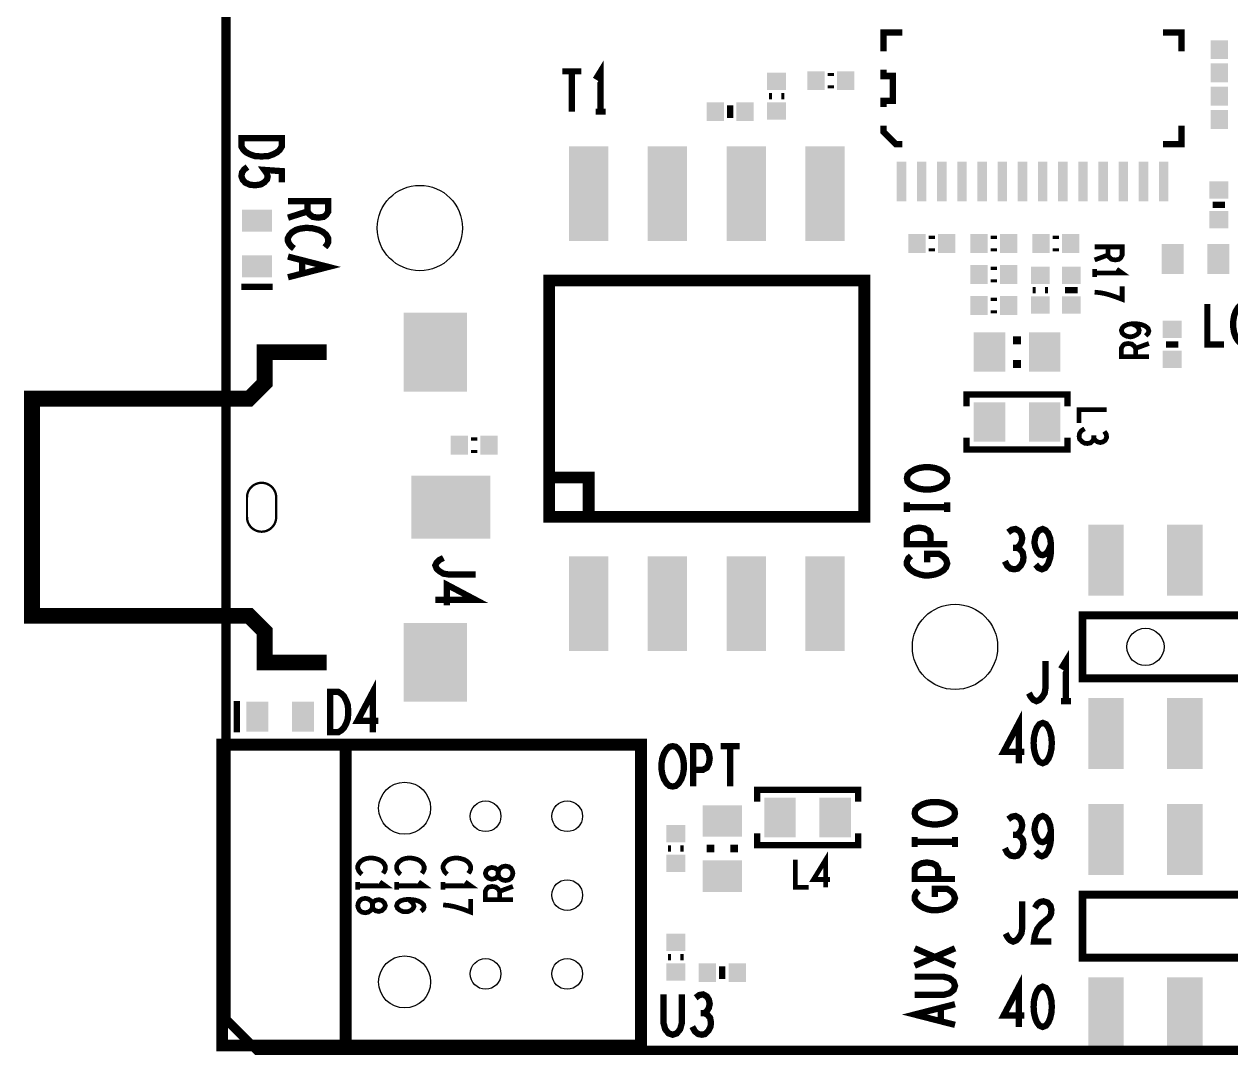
# Model space of a CAD drawing. Extents: x -6.5 to 85.2, y -0.2 to 65.7.
# Drawn here: x -6.5 to 32.39, y -0.15 to 33.07 of the extents above; entities that cross this region are included whole.
import ezdxf

# ---------------------------------------------------------------- set-up
doc = ezdxf.new("R2010")
doc.units = 0
doc.layers.get('0').update_dxf_attribs({"linetype": 'CONTINUOUS'})
for name, color, linetype in [('BOARD_ART', 7, 'CONTINUOUS'), ('PASTETOP_ART', 1, 'CONTINUOUS'), ('RECEIVERPIDDC-1-2_DRL', 3, 'CONTINUOUS'), ('RECEIVERPIDDC_ROU', 5, 'CONTINUOUS'), ('SILK_TOP_ART', 14, 'CONTINUOUS')]:
    doc.layers.add(name, color=color, linetype=linetype)

# ---------------------------------------------------------------- blocks, each defined once
blk = doc.blocks.new('RECTANGLE_60')
blk.add_solid([(0.3556, 0.4826), (0.3556, -0.4826), (-0.3556, 0.4826), (-0.3556, -0.4826)])
blk = doc.blocks.new('RECTANGLE_59')
blk.add_solid([(0.4826, 0.3556), (0.4826, -0.3556), (-0.4826, 0.3556), (-0.4826, -0.3556)])
blk = doc.blocks.new('RECTANGLE_25')
blk.add_solid([(0.635, 1.524), (0.635, -1.524), (-0.635, 1.524), (-0.635, -1.524)])
blk = doc.blocks.new('RECTANGLE_56')
blk.add_solid([(1.27, 1.016), (1.27, -1.016), (-1.27, 1.016), (-1.27, -1.016)])
blk = doc.blocks.new('RECTANGLE_50')
blk.add_solid([(0.1524, 0.635), (0.1524, -0.635), (-0.1524, 0.635), (-0.1524, -0.635)])
blk = doc.blocks.new('RECTANGLE_14')
blk.add_solid([(0.5715, 1.143), (0.5715, -1.143), (-0.5715, 1.143), (-0.5715, -1.143)])
blk = doc.blocks.new('RECTANGLE_54')
blk.add_solid([(1.016, 1.27), (1.016, -1.27), (-1.016, 1.27), (-1.016, -1.27)])
blk = doc.blocks.new('RECTANGLE_12')
blk.add_solid([(0.2794, 0.3048), (0.2794, -0.3048), (-0.2794, 0.3048), (-0.2794, -0.3048)])
blk = doc.blocks.new('RECTANGLE_11')
blk.add_solid([(0.3048, 0.2794), (0.3048, -0.2794), (-0.3048, 0.2794), (-0.3048, -0.2794)])
blk = doc.blocks.new('RECTANGLE_20')
blk.add_solid([(0.508, 0.635), (0.508, -0.635), (-0.508, 0.635), (-0.508, -0.635)])
blk = doc.blocks.new('RECTANGLE_21')
blk.add_solid([(0.635, 0.508), (0.635, -0.508), (-0.635, 0.508), (-0.635, -0.508)])
blk = doc.blocks.new('ROUND_103')
blk.add_circle((0, 0), 0.495)
blk = doc.blocks.new('ROUND_16')
blk.add_circle((0, 0), 0.6)
blk = doc.blocks.new('ROUND_6')
blk.add_circle((0, 0), 0.838)
blk = doc.blocks.new('ROUND_4')
blk.add_circle((0, 0), 1.375)

msp = doc.modelspace()

# ---------------------------------------------------------------- linework, layer by layer
at = {"layer": 'BOARD_ART', "const_width": 0.3}
for points in [[(0, 13), (0, 16.25), (0, 51.75), (0, 54.75)], [(82, 0), (1, 0), (0, 1), (0, 9.75), (0, 13)]]:
    msp.add_lwpolyline(points, dxfattribs=at)
at = {"layer": 'RECEIVERPIDDC_ROU', "const_width": 0.075}
for points in [[(1.6203, 17.8174, 1), (0.6795, 17.8174)], [(0.6795, 17.1824, 1), (1.6203, 17.1824)]]:
    msp.add_lwpolyline(points, format="xyb", dxfattribs=at)
for points in [[(0.6795, 17.8174), (0.6795, 17.1824)], [(1.6203, 17.1824), (1.6203, 17.8174)]]:
    msp.add_lwpolyline(points, dxfattribs=at)
at = {"layer": 'SILK_TOP_ART'}
for points, const_width in [([(21.2, 32.2), (21.2, 32.8), (21.8, 32.8)], 0.205), ([(30.2, 32.8), (30.8, 32.8), (30.8, 32.2)], 0.205), ([(12.077, 30.25), (12.077, 31.55), (11.917, 31.29)], 0.2032), ([(10.8433, 31.55), (11.4567, 31.55)], 0.2032), ([(11.15, 31.55), (11.15, 30.25)], 0.2032), ([(19.5, 31.5), (19.5, 31.4)], 0.2032), ([(21.2, 30.4), (21.2, 30.6), (21.5, 30.6), (21.5, 31.4), (21.2, 31.4), (21.2, 31.6)], 0.205), ([(19.5, 31.1), (19.5, 31)], 0.2032), ([(17.5, 30.75), (17.6, 30.75)], 0.2032), ([(17.9, 30.75), (18, 30.75)], 0.2032), ([(11.917, 30.25), (12.237, 30.25)], 0.2032), ([(16.25, 30.05), (16.25, 30.45)], 0.2032), ([(21.2, 29.8), (21.2, 29.6), (21.6, 29.2), (21.8, 29.2)], 0.205), ([(30.2, 29.2), (30.8, 29.2), (30.8, 29.8)], 0.205), ([(0.5, 29.3933), (1.8, 29.3933), (1.8, 29.1267), (1.735, 29.02), (1.6483, 28.94), (1.5184, 28.8733), (1.3666, 28.82), (1.15, 28.8067), (0.9333, 28.82), (0.7816, 28.8733), (0.6516, 28.94), (0.565, 29.02), (0.5, 29.1267), (0.5, 29.3933)], 0.2032), ([(0.695, 28.4663), (0.5866, 28.3863), (0.5217, 28.293), (0.5, 28.173), (0.5433, 28.053), (0.63, 27.9597), (0.7816, 27.893), (0.955, 27.8797), (1.1283, 27.9063), (1.2367, 27.973), (1.3233, 28.0663), (1.345, 28.1597), (1.3233, 28.253), (1.2367, 28.373), (1.8, 28.333), (1.8, 27.973)], 0.2032), ([(2, 27.3667), (3.3, 27.3667), (3.3, 27.0333), (3.235, 26.9267), (3.1483, 26.86), (2.975, 26.8333), (2.8017, 26.86), (2.6933, 26.94), (2.6283, 27.0333), (2.6283, 27.3667)], 0.2032), ([(31.8, 27.25), (32.2, 27.25)], 0.2032), ([(2.6283, 27.0333), (2, 26.8333)], 0.2032), ([(3.1917, 25.8797), (3.2567, 25.9597), (3.3, 26.053), (3.3, 26.1597), (3.235, 26.2797), (3.1267, 26.373), (2.9967, 26.4397), (2.78, 26.493), (2.585, 26.5063), (2.39, 26.4797), (2.26, 26.4397), (2.13, 26.3597), (2.0433, 26.2663), (2, 26.173), (2, 26.0797), (2.0433, 25.9863), (2.1083, 25.9063), (2.195, 25.8397)], 0.2032), ([(22.75, 26.25), (22.75, 26.15)], 0.2032), ([(24.75, 26.15), (24.75, 26.25)], 0.2032), ([(26.75, 26.15), (26.75, 26.25)], 0.2032), ([(2, 25.5793), (3.3, 25.246), (2, 24.9127)], 0.2032), ([(22.75, 25.85), (22.75, 25.75)], 0.2032), ([(24.75, 25.75), (24.75, 25.85)], 0.2032), ([(26.75, 25.75), (26.75, 25.85)], 0.2032), ([(28, 25.8942), (28.889, 25.8942), (28.889, 25.6296), (28.8445, 25.5449), (28.7853, 25.492), (28.6667, 25.4708), (28.5482, 25.492), (28.4741, 25.5555), (28.4297, 25.6296), (28.4297, 25.8942)], 0.1524), ([(28.4297, 25.6296), (28, 25.4708)], 0.1524), ([(2.455, 25.0327), (2.455, 25.4593)], 0.2032), ([(24.75, 25.25), (24.75, 25.15)], 0.2032), ([(10.42, 24.81), (10.42, 17.19), (20.58, 17.19), (20.58, 24.81), (10.42, 24.81)], 0.381), ([(24.75, 24.85), (24.75, 24.75)], 0.2032), ([(28, 25.0475), (28.889, 25.0475), (28.7112, 25.1745)], 0.1524), ([(28, 25.1745), (28, 24.9205)], 0.1524), ([(1.508, 24.603), (0.492, 24.603)], 0.2032), ([(26, 24.5), (26.1, 24.5)], 0.2032), ([(26.4, 24.5), (26.5, 24.5)], 0.2032), ([(27.45, 24.5), (27.05, 24.5)], 0.2032), ([(28, 24.4337), (28.1926, 24.4125), (28.3556, 24.3807), (28.5038, 24.3384), (28.6667, 24.2855), (28.889, 24.2008), (28.889, 24.6242)], 0.1524), ([(24.75, 24.15), (24.75, 24.25)], 0.2032), ([(31.6333, 24.05), (31.6333, 22.75), (32.1667, 22.75)], 0.2032), ([(32.827, 22.75), (32.7203, 22.7717), (32.627, 22.8583), (32.547, 22.9883), (32.4937, 23.14), (32.467, 23.3133), (32.467, 23.4867), (32.4937, 23.66), (32.547, 23.8117), (32.627, 23.9417), (32.7203, 24.0283), (32.827, 24.05), (32.9337, 24.0283), (33.027, 23.9417), (33.107, 23.8117), (33.1603, 23.66), (33.187, 23.4867), (33.187, 23.3133), (33.1603, 23.14), (33.107, 22.9883), (33.027, 22.8583), (32.9337, 22.7717), (32.827, 22.75)], 0.2032), ([(24.75, 23.75), (24.75, 23.85)], 0.2032), ([(29.6463, 23.0226), (29.7204, 23.0967), (29.75, 23.1813), (29.7204, 23.266), (29.6315, 23.3401), (29.4981, 23.393), (29.3648, 23.4142), (29.2018, 23.4142), (29.0684, 23.393), (28.9499, 23.3401), (28.8906, 23.2766), (28.861, 23.2025), (28.8906, 23.1178), (28.9499, 23.0543), (29.0388, 23.012), (29.1574, 22.9908), (29.261, 23.012), (29.3648, 23.0649), (29.424, 23.1284), (29.4389, 23.2025), (29.4092, 23.2872), (29.3351, 23.3507), (29.2018, 23.4142)], 0.1524), ([(25.5, 23.008), (25.5, 22.754)], 0.254), ([(3.25, 12.5), (1.25, 12.5), (1.25, 13.5), (0.75, 14), (-6.25, 14), (-6.25, 21), (0.75, 21), (1.25, 21.5), (1.25, 22.5), (3.25, 22.5)], 0.508), ([(29.75, 22.3558), (28.861, 22.3558), (28.861, 22.6204), (28.9055, 22.7051), (28.9647, 22.758), (29.0833, 22.7792), (29.2018, 22.758), (29.2759, 22.6945), (29.3203, 22.6204), (29.3203, 22.3558)], 0.1524), ([(29.3203, 22.6204), (29.75, 22.7792)], 0.1524), ([(30.3, 22.75), (30.7, 22.75)], 0.2032), ([(25.5, 22.246), (25.5, 21.992)], 0.254), ([(23.8744, 20.758), (23.8744, 21.139), (27.1256, 21.139), (27.1256, 20.758)], 0.2032), ([(28.389, 20.6442), (27.5, 20.6442), (27.5, 20.2208)], 0.1524), ([(8, 19.75), (8, 19.65)], 0.2032), ([(27.1256, 19.742), (27.1256, 19.361), (23.8744, 19.361), (23.8744, 19.742)], 0.2032), ([(27.6778, 20.0303), (27.5741, 19.9668), (27.5148, 19.8822), (27.5, 19.7869), (27.5148, 19.7022), (27.5889, 19.6176), (27.6778, 19.5647), (27.7667, 19.5541), (27.8704, 19.5752), (27.9445, 19.6493), (27.9741, 19.7234), (27.9741, 19.8187)], 0.1524), ([(27.9741, 19.7234), (28.0186, 19.6599), (28.0926, 19.607), (28.1816, 19.5858), (28.2705, 19.607), (28.3445, 19.6599), (28.389, 19.7552), (28.3742, 19.8504), (28.3149, 19.9457)], 0.1524), ([(8, 19.35), (8, 19.25)], 0.2032), ([(23.25, 18.431), (23.2283, 18.3243), (23.1417, 18.231), (23.0117, 18.151), (22.86, 18.0977), (22.6867, 18.071), (22.5133, 18.071), (22.34, 18.0977), (22.1883, 18.151), (22.0583, 18.231), (21.9717, 18.3243), (21.95, 18.431), (21.9717, 18.5377), (22.0583, 18.631), (22.1883, 18.711), (22.34, 18.7643), (22.5133, 18.791), (22.6867, 18.791), (22.86, 18.7643), (23.0117, 18.711), (23.1417, 18.631), (23.2283, 18.5377), (23.25, 18.431)], 0.2032), ([(10.42, 18.46), (11.69, 18.46), (11.69, 17.19)], 0.381), ([(21.95, 17.344), (21.95, 17.664)], 0.2032), ([(21.95, 17.504), (23.25, 17.504)], 0.2032), ([(23.25, 17.344), (23.25, 17.664)], 0.2032), ([(23.25, 16.3103), (21.95, 16.3103), (21.95, 16.6303), (22.015, 16.737), (22.1667, 16.817), (22.34, 16.8437), (22.5133, 16.817), (22.6433, 16.7503), (22.7084, 16.6303), (22.7084, 16.3103)], 0.2032), ([(25.4933, 16.1933), (25.5733, 16.2583), (25.64, 16.3666), (25.6667, 16.4967), (25.64, 16.6267), (25.5733, 16.735), (25.4533, 16.8), (25.3333, 16.7783), (25.2133, 16.6917)], 0.2032), ([(26.1003, 15.6516), (26.1937, 15.5433), (26.3003, 15.5), (26.407, 15.5433), (26.5003, 15.6733), (26.567, 15.8683), (26.5937, 16.0633), (26.5937, 16.3017), (26.567, 16.4967), (26.5003, 16.67), (26.4203, 16.7567), (26.327, 16.8), (26.2203, 16.7567), (26.1403, 16.67), (26.087, 16.54), (26.0603, 16.3666), (26.087, 16.215), (26.1537, 16.0633), (26.2337, 15.9766), (26.327, 15.955), (26.4337, 15.9983), (26.5137, 16.1067), (26.5937, 16.3017)], 0.2032), ([(7.01, 15.8667), (6.88, 15.8), (6.7933, 15.72), (6.75, 15.6267), (6.7933, 15.52), (6.88, 15.44), (7.01, 15.36), (7.1833, 15.3333), (8.05, 15.3333)], 0.2032), ([(22.6, 15.73), (22.6, 15.9967), (22.99, 15.9967), (23.12, 15.9167), (23.2067, 15.8233), (23.25, 15.69), (23.2067, 15.5567), (23.12, 15.4633), (22.99, 15.3833), (22.8383, 15.33), (22.665, 15.3033), (22.5133, 15.3033), (22.3834, 15.33), (22.2316, 15.3833), (22.1017, 15.4633), (22.015, 15.5433), (21.95, 15.65), (21.95, 15.7433), (21.9933, 15.85), (22.08, 15.93)], 0.2032), ([(25.1067, 15.76), (25.1867, 15.6083), (25.2933, 15.5217), (25.4133, 15.5), (25.52, 15.5217), (25.6267, 15.63), (25.6933, 15.76), (25.7067, 15.89), (25.68, 16.0416), (25.5867, 16.15), (25.4933, 16.1933), (25.3733, 16.1933)], 0.2032), ([(6.75, 14.513), (8.05, 14.513), (7.1183, 15.0063), (7.1183, 14.3397)], 0.2032), ([(27.608, 14.016), (27.608, 11.984), (76.884, 11.984), (77.392, 12.492), (77.392, 14.016), (27.608, 14.016)], 0.254), ([(27.077, 11.25), (27.077, 12.55), (26.917, 12.29)], 0.2032), ([(25.8833, 11.51), (25.95, 11.38), (26.03, 11.2933), (26.1233, 11.25), (26.23, 11.2933), (26.31, 11.38), (26.39, 11.51), (26.4167, 11.6833), (26.4167, 12.55)], 0.2032), ([(4.737, 10.25), (4.737, 11.55), (4.2437, 10.6183), (4.9103, 10.6183)], 0.2032), ([(0.353, 10.242), (0.353, 11.258)], 0.2032), ([(3.3567, 10.25), (3.3567, 11.55), (3.6233, 11.55), (3.73, 11.485), (3.81, 11.3983), (3.8767, 11.2684), (3.93, 11.1166), (3.9433, 10.9), (3.93, 10.6833), (3.8767, 10.5316), (3.81, 10.4016), (3.73, 10.315), (3.6233, 10.25), (3.3567, 10.25)], 0.2032), ([(26.917, 11.25), (27.237, 11.25)], 0.2032), ([(25.56, 9.25), (25.56, 10.55), (25.0667, 9.6183), (25.7333, 9.6183)], 0.2032), ([(26.327, 10.55), (26.2203, 10.5067), (26.1403, 10.3983), (26.087, 10.2684), (26.047, 10.095), (26.0337, 9.9), (26.047, 9.705), (26.087, 9.5316), (26.1403, 9.4016), (26.2203, 9.2933), (26.327, 9.25), (26.4337, 9.2933), (26.5137, 9.4016), (26.567, 9.5316), (26.607, 9.705), (26.6203, 9.9), (26.607, 10.095), (26.567, 10.2684), (26.5137, 10.3983), (26.4337, 10.5067), (26.327, 10.55)], 0.2032), ([(-0.12, 0.15), (13.38, 0.15), (13.38, 9.85), (-0.12, 9.85), (-0.12, 0.15)], 0.381), ([(3.86, 0.15), (3.86, 9.85)], 0.381), ([(14.4, 8.5), (14.2933, 8.5217), (14.2, 8.6083), (14.12, 8.7383), (14.0667, 8.89), (14.04, 9.0633), (14.04, 9.2367), (14.0667, 9.41), (14.12, 9.5617), (14.2, 9.6917), (14.2933, 9.7783), (14.4, 9.8), (14.5067, 9.7783), (14.6, 9.6917), (14.68, 9.5617), (14.7333, 9.41), (14.76, 9.2367), (14.76, 9.0633), (14.7333, 8.89), (14.68, 8.7383), (14.6, 8.6083), (14.5067, 8.5217), (14.4, 8.5)], 0.2032), ([(15.0603, 8.5), (15.0603, 9.8), (15.3803, 9.8), (15.487, 9.735), (15.567, 9.5833), (15.5937, 9.41), (15.567, 9.2367), (15.5003, 9.1067), (15.3803, 9.0416), (15.0603, 9.0416)], 0.2032), ([(15.9473, 9.8), (16.5607, 9.8)], 0.2032), ([(16.254, 9.8), (16.254, 8.5)], 0.2032), ([(17.1244, 8.008), (17.1244, 8.389), (20.3756, 8.389), (20.3756, 8.008)], 0.2032), ([(23.5, 7.639), (23.4783, 7.5323), (23.3917, 7.439), (23.2617, 7.359), (23.11, 7.3057), (22.9367, 7.279), (22.7633, 7.279), (22.59, 7.3057), (22.4383, 7.359), (22.3083, 7.439), (22.2217, 7.5323), (22.2, 7.639), (22.2217, 7.7457), (22.3083, 7.839), (22.4383, 7.919), (22.59, 7.9723), (22.7633, 7.999), (22.9367, 7.999), (23.11, 7.9723), (23.2617, 7.919), (23.3917, 7.839), (23.4783, 7.7457), (23.5, 7.639)], 0.2032), ([(25.4933, 6.9433), (25.5733, 7.0083), (25.64, 7.1166), (25.6667, 7.2467), (25.64, 7.3767), (25.5733, 7.485), (25.4533, 7.55), (25.3333, 7.5283), (25.2133, 7.4417)], 0.2032), ([(26.1003, 6.4016), (26.1937, 6.2933), (26.3003, 6.25), (26.407, 6.2933), (26.5003, 6.4233), (26.567, 6.6183), (26.5937, 6.8133), (26.5937, 7.0517), (26.567, 7.2467), (26.5003, 7.42), (26.4203, 7.5067), (26.327, 7.55), (26.2203, 7.5067), (26.1403, 7.42), (26.087, 7.29), (26.0603, 7.1166), (26.087, 6.965), (26.1537, 6.8133), (26.2337, 6.7266), (26.327, 6.705), (26.4337, 6.7483), (26.5137, 6.8567), (26.5937, 7.0517)], 0.2032), ([(20.3756, 6.992), (20.3756, 6.611), (17.1244, 6.611), (17.1244, 6.992)], 0.2032), ([(25.1067, 6.51), (25.1867, 6.3583), (25.2933, 6.2717), (25.4133, 6.25), (25.52, 6.2717), (25.6267, 6.38), (25.6933, 6.51), (25.7067, 6.64), (25.68, 6.7916), (25.5867, 6.9), (25.4933, 6.9433), (25.3733, 6.9433)], 0.2032), ([(15.746, 6.5), (15.492, 6.5)], 0.254), ([(16.508, 6.5), (16.254, 6.5)], 0.254), ([(22.2, 6.552), (22.2, 6.872)], 0.2032), ([(22.2, 6.712), (23.5, 6.712)], 0.2032), ([(23.5, 6.552), (23.5, 6.872)], 0.2032), ([(5.0649, 5.6997), (5.1094, 5.7632), (5.139, 5.8372), (5.139, 5.9219), (5.0945, 6.0172), (5.0205, 6.0912), (4.9316, 6.1442), (4.7834, 6.1865), (4.65, 6.1971), (4.5167, 6.1759), (4.4278, 6.1442), (4.3389, 6.0807), (4.2796, 6.0066), (4.25, 5.9325), (4.25, 5.8584), (4.2796, 5.7843), (4.3241, 5.7208), (4.3833, 5.6679)], 0.1524), ([(6.3149, 5.6997), (6.3594, 5.7632), (6.389, 5.8372), (6.389, 5.9219), (6.3445, 6.0172), (6.2705, 6.0912), (6.1816, 6.1442), (6.0334, 6.1865), (5.9, 6.1971), (5.7667, 6.1759), (5.6778, 6.1442), (5.5889, 6.0807), (5.5296, 6.0066), (5.5, 5.9325), (5.5, 5.8584), (5.5296, 5.7843), (5.5741, 5.7208), (5.6333, 5.6679)], 0.1524), ([(7.8149, 5.6997), (7.8594, 5.7632), (7.889, 5.8372), (7.889, 5.9219), (7.8445, 6.0172), (7.7705, 6.0912), (7.6816, 6.1442), (7.5334, 6.1865), (7.4, 6.1971), (7.2667, 6.1759), (7.1778, 6.1442), (7.0889, 6.0807), (7.0296, 6.0066), (7, 5.9325), (7, 5.8584), (7.0296, 5.7843), (7.0741, 5.7208), (7.1333, 5.6679)], 0.1524), ([(14.35, 6.5), (14.25, 6.5)], 0.2032), ([(14.75, 6.5), (14.65, 6.5)], 0.2032), ([(19.3295, 5.25), (19.3295, 6.139), (18.9379, 5.5019), (19.4671, 5.5019)], 0.1524), ([(9.25, 5.7025), (9.2352, 5.7766), (9.1907, 5.8612), (9.1167, 5.9142), (9.0129, 5.9353), (8.9092, 5.9142), (8.8203, 5.8507), (8.7759, 5.7554), (8.7759, 5.6496), (8.7462, 5.5861), (8.6722, 5.5332), (8.5684, 5.512), (8.4647, 5.5438), (8.3906, 5.6178), (8.361, 5.7025), (8.3906, 5.7872), (8.4647, 5.8612), (8.5684, 5.893), (8.6722, 5.8718), (8.7462, 5.8189), (8.7759, 5.7554), (8.7759, 5.6496), (8.8203, 5.5543), (8.9092, 5.4908), (9.0129, 5.4697), (9.1167, 5.4908), (9.1907, 5.5438), (9.2352, 5.6284), (9.25, 5.7025)], 0.1524), ([(18.3558, 6.139), (18.3558, 5.25), (18.7792, 5.25)], 0.1524), ([(23.5, 5.5183), (22.2, 5.5183), (22.2, 5.8383), (22.265, 5.945), (22.4167, 6.025), (22.59, 6.0517), (22.7633, 6.025), (22.8933, 5.9583), (22.9584, 5.8383), (22.9584, 5.5183)], 0.2032), ([(4.25, 5.2975), (5.139, 5.2975), (4.9612, 5.4245)], 0.1524), ([(4.25, 5.4245), (4.25, 5.1705)], 0.1524), ([(5.5, 5.2975), (6.389, 5.2975), (6.2112, 5.4245)], 0.1524), ([(5.5, 5.4245), (5.5, 5.1705)], 0.1524), ([(7, 5.2975), (7.889, 5.2975), (7.7112, 5.4245)], 0.1524), ([(7, 5.4245), (7, 5.1705)], 0.1524), ([(9.25, 4.8558), (8.361, 4.8558), (8.361, 5.1204), (8.4055, 5.2051), (8.4647, 5.258), (8.5833, 5.2792), (8.7018, 5.258), (8.7759, 5.1945), (8.8203, 5.1204), (8.8203, 4.8558)], 0.1524), ([(8.8203, 5.1204), (9.25, 5.2792)], 0.1524), ([(22.85, 4.938), (22.85, 5.2047), (23.24, 5.2047), (23.37, 5.1247), (23.4567, 5.0313), (23.5, 4.898), (23.4567, 4.7647), (23.37, 4.6713), (23.24, 4.5913), (23.0883, 4.538), (22.915, 4.5113), (22.7633, 4.5113), (22.6334, 4.538), (22.4816, 4.5913), (22.3517, 4.6713), (22.265, 4.7513), (22.2, 4.858), (22.2, 4.9513), (22.2433, 5.058), (22.33, 5.138)], 0.2032), ([(27.608, 5.016), (27.608, 2.984), (76.884, 2.984), (77.392, 3.492), (77.392, 5.016), (27.608, 5.016)], 0.254), ([(4.25, 4.6625), (4.2648, 4.5884), (4.3093, 4.5038), (4.3833, 4.4508), (4.4871, 4.4297), (4.5908, 4.4508), (4.6797, 4.5143), (4.7241, 4.6096), (4.7241, 4.7154), (4.7538, 4.7789), (4.8278, 4.8318), (4.9316, 4.853), (5.0353, 4.8212), (5.1094, 4.7472), (5.139, 4.6625), (5.1094, 4.5778), (5.0353, 4.5038), (4.9316, 4.472), (4.8278, 4.4932), (4.7538, 4.5461), (4.7241, 4.6096), (4.7241, 4.7154), (4.6797, 4.8107), (4.5908, 4.8742), (4.4871, 4.8953), (4.3833, 4.8742), (4.3093, 4.8212), (4.2648, 4.7366), (4.25, 4.6625)], 0.1524), ([(5.8704, 4.8636), (5.9741, 4.7895), (6.0334, 4.726), (6.063, 4.6413), (6.0334, 4.5672), (5.9741, 4.5143), (5.8852, 4.472), (5.7815, 4.4614), (5.6926, 4.472), (5.6037, 4.5143), (5.5296, 4.5778), (5.5, 4.6519), (5.5296, 4.7366), (5.6185, 4.8107), (5.7519, 4.853), (5.9, 4.8636), (6.0926, 4.8424), (6.1964, 4.8107), (6.3001, 4.7578), (6.3742, 4.6837), (6.389, 4.6096), (6.3594, 4.5355), (6.2853, 4.4826)], 0.1524), ([(7, 4.6837), (7.1926, 4.6625), (7.3556, 4.6307), (7.5038, 4.5884), (7.6667, 4.5355), (7.889, 4.4508), (7.889, 4.8742)], 0.1524), ([(25.1333, 3.76), (25.2, 3.63), (25.28, 3.5433), (25.3733, 3.5), (25.48, 3.5433), (25.56, 3.63), (25.64, 3.76), (25.6667, 3.9333), (25.6667, 4.8)], 0.2032), ([(26.0737, 4.5833), (26.1537, 4.7133), (26.247, 4.7783), (26.3537, 4.8), (26.487, 4.7567), (26.5803, 4.6483), (26.607, 4.5184), (26.5937, 4.3883), (26.5403, 4.28), (26.2737, 4.0633), (26.1537, 3.9117), (26.0737, 3.695), (26.047, 3.5), (26.607, 3.5)], 0.2032), ([(23.5, 2.724), (22.2, 3.284)], 0.2032), ([(22.2, 2.724), (23.5, 3.284)], 0.2032), ([(14.35, 3), (14.25, 3)], 0.2032), ([(14.75, 3), (14.65, 3)], 0.2032), ([(16, 2.7), (16, 2.3)], 0.2032), ([(22.2, 1.7837), (23.1317, 1.7837), (23.3267, 1.837), (23.4567, 1.9437), (23.5, 2.077), (23.4567, 2.2103), (23.3267, 2.317), (23.1317, 2.3703), (22.2, 2.3703)], 0.2032), ([(25.56, 0.75), (25.56, 2.05), (25.0667, 1.1183), (25.7333, 1.1183)], 0.2032), ([(26.327, 2.05), (26.2203, 2.0067), (26.1403, 1.8983), (26.087, 1.7684), (26.047, 1.595), (26.0337, 1.4), (26.047, 1.205), (26.087, 1.0316), (26.1403, 0.9016), (26.2203, 0.7933), (26.327, 0.75), (26.4337, 0.7933), (26.5137, 0.9016), (26.567, 1.0316), (26.607, 1.205), (26.6203, 1.4), (26.607, 1.595), (26.567, 1.7684), (26.5137, 1.8983), (26.4337, 2.0067), (26.327, 2.05)], 0.2032), ([(14.1067, 1.8), (14.1067, 0.8683), (14.16, 0.6733), (14.2667, 0.5433), (14.4, 0.5), (14.5333, 0.5433), (14.64, 0.6733), (14.6933, 0.8683), (14.6933, 1.8)], 0.2032), ([(15.4203, 1.1933), (15.5003, 1.2583), (15.567, 1.3666), (15.5937, 1.4967), (15.567, 1.6267), (15.5003, 1.735), (15.3803, 1.8), (15.2603, 1.7783), (15.1403, 1.6917)], 0.2032), ([(23.5, 0.8167), (22.2, 1.15), (23.5, 1.4833)], 0.2032), ([(15.0337, 0.76), (15.1137, 0.6083), (15.2203, 0.5217), (15.3403, 0.5), (15.447, 0.5217), (15.5537, 0.63), (15.6203, 0.76), (15.6337, 0.89), (15.607, 1.0416), (15.5137, 1.15), (15.4203, 1.1933), (15.3003, 1.1933)], 0.2032), ([(23.045, 1.3633), (23.045, 0.9367)], 0.2032)]:
    msp.add_lwpolyline(points, dxfattribs=dict(at, const_width=const_width))

# ---------------------------------------------------------------- block references
at = {"layer": 'PASTETOP_ART'}
for name, p in [('RECTANGLE_12', (32.02, 32.25)), ('RECTANGLE_11', (17.75, 31.23)), ('RECTANGLE_12', (19.02, 31.25)), ('RECTANGLE_12', (19.98, 31.25)), ('RECTANGLE_12', (32.02, 31.5)), ('RECTANGLE_12', (32.02, 30.75)), ('RECTANGLE_12', (15.77, 30.25)), ('RECTANGLE_12', (16.73, 30.25)), ('RECTANGLE_11', (17.75, 30.27)), ('RECTANGLE_12', (32.02, 30)), ('RECTANGLE_25', (11.69, 27.604)), ('RECTANGLE_25', (14.23, 27.604)), ('RECTANGLE_25', (16.77, 27.604)), ('RECTANGLE_25', (19.31, 27.604)), ('RECTANGLE_50', (21.775, 28)), ('RECTANGLE_50', (22.425, 28)), ('RECTANGLE_50', (23.075, 28)), ('RECTANGLE_50', (23.725, 28)), ('RECTANGLE_50', (24.375, 28)), ('RECTANGLE_50', (25.025, 28)), ('RECTANGLE_50', (25.675, 28)), ('RECTANGLE_50', (26.325, 28)), ('RECTANGLE_50', (26.975, 28)), ('RECTANGLE_50', (27.625, 28)), ('RECTANGLE_50', (28.275, 28)), ('RECTANGLE_50', (28.925, 28)), ('RECTANGLE_50', (29.575, 28)), ('RECTANGLE_50', (30.225, 28)), ('RECTANGLE_11', (32, 27.73)), ('RECTANGLE_59', (1, 26.7366)), ('RECTANGLE_11', (32, 26.77)), ('RECTANGLE_12', (22.27, 26)), ('RECTANGLE_12', (23.23, 26)), ('RECTANGLE_12', (24.27, 26)), ('RECTANGLE_12', (25.23, 26)), ('RECTANGLE_12', (26.27, 26)), ('RECTANGLE_12', (27.23, 26)), ('RECTANGLE_60', (30.5134, 25.5)), ('RECTANGLE_60', (31.9866, 25.5)), ('RECTANGLE_59', (1, 25.2634)), ('RECTANGLE_12', (24.27, 25)), ('RECTANGLE_12', (25.23, 25)), ('RECTANGLE_11', (26.25, 24.98)), ('RECTANGLE_11', (27.25, 24.98)), ('RECTANGLE_12', (24.27, 24)), ('RECTANGLE_12', (25.23, 24)), ('RECTANGLE_11', (26.25, 24.02)), ('RECTANGLE_11', (27.25, 24.02)), ('RECTANGLE_54', (6.75, 22.5)), ('RECTANGLE_11', (30.5, 23.23)), ('RECTANGLE_20', (24.611, 22.5)), ('RECTANGLE_20', (26.389, 22.5)), ('RECTANGLE_11', (30.5, 22.27)), ('RECTANGLE_20', (24.611, 20.25)), ('RECTANGLE_20', (26.389, 20.25)), ('RECTANGLE_12', (7.52, 19.5)), ('RECTANGLE_12', (8.48, 19.5)), ('RECTANGLE_56', (7.25, 17.5)), ('RECTANGLE_14', (28.37, 15.794)), ('RECTANGLE_14', (30.91, 15.794)), ('RECTANGLE_25', (11.69, 14.396)), ('RECTANGLE_25', (14.23, 14.396)), ('RECTANGLE_25', (16.77, 14.396)), ('RECTANGLE_25', (19.31, 14.396)), ('RECTANGLE_54', (6.75, 12.5)), ('RECTANGLE_14', (28.37, 10.206)), ('RECTANGLE_14', (30.91, 10.206)), ('RECTANGLE_60', (1.0134, 10.75)), ('RECTANGLE_60', (2.4866, 10.75)), ('RECTANGLE_21', (16, 7.389)), ('RECTANGLE_20', (17.861, 7.5)), ('RECTANGLE_20', (19.639, 7.5)), ('RECTANGLE_14', (28.37, 6.794)), ('RECTANGLE_14', (30.91, 6.794)), ('RECTANGLE_11', (14.5, 6.98)), ('RECTANGLE_11', (14.5, 6.02)), ('RECTANGLE_21', (16, 5.611)), ('RECTANGLE_11', (14.5, 3.48)), ('RECTANGLE_11', (14.5, 2.52)), ('RECTANGLE_12', (15.52, 2.5)), ('RECTANGLE_12', (16.48, 2.5)), ('RECTANGLE_14', (28.37, 1.206)), ('RECTANGLE_14', (30.91, 1.206))]:
    msp.add_blockref(name, p, dxfattribs=at)
at = {"layer": 'RECEIVERPIDDC-1-2_DRL'}
for name, p in [('ROUND_4', (6.25, 26.5)), ('ROUND_4', (23.5, 13)), ('ROUND_16', (29.64, 13)), ('ROUND_6', (5.76, 7.8)), ('ROUND_103', (8.37, 7.54)), ('ROUND_103', (11, 7.54)), ('ROUND_103', (11, 5)), ('ROUND_6', (5.76, 2.2)), ('ROUND_103', (8.37, 2.46)), ('ROUND_103', (11, 2.46))]:
    msp.add_blockref(name, p, dxfattribs=at)

doc.saveas('drawing.dxf')
